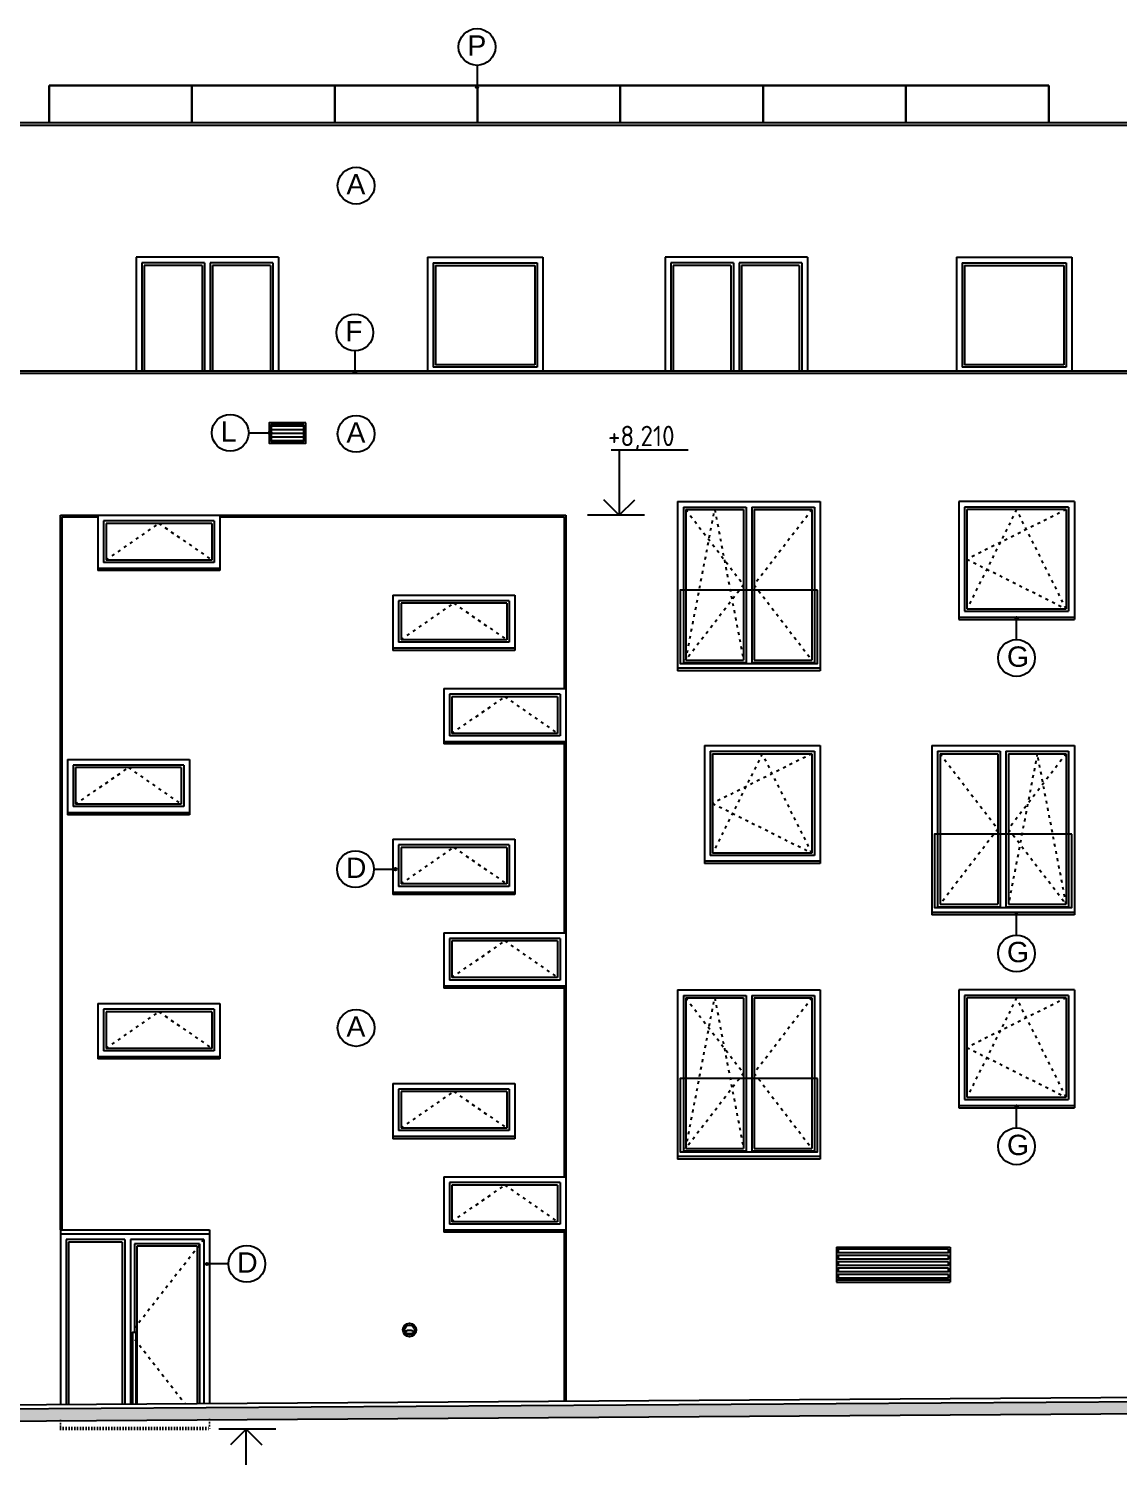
# Model space of a CAD drawing. Extents: x 3792242 to 5145247, y -1546315 to -1031918.
# Drawn here: x 4282186 to 4295580, y -1531998 to -1514453 of the extents above; entities that cross this region are included whole.
import ezdxf

# ---------------------------------------------------------------- set-up
doc = ezdxf.new("R2010")
doc.units = 0
doc.header["$MEASUREMENT"] = 0
doc.linetypes.add('ACAD_ISO03W100', pattern=[30, 12, -18])
doc.linetypes.add('ACAD_ISO07W100', pattern=[3.5, 0.5, -3])
for name, color, linetype in [('OKNÁ', 143, 'CONTINUOUS'), ('osi', 253, 'CONTINUOUS'), ('POZEMOK', 7, 'CONTINUOUS'), ('TENKÁ', 7, 'CONTINUOUS'), ('ZARIADENIE1', 145, 'CONTINUOUS'), ('ZZ-elektro', 221, 'CONTINUOUS')]:
    doc.layers.add(name, color=color, linetype=linetype)
doc.styles.add('ARIAL', font='arial.ttf')
doc.styles.add('STYLE1', font='isocp.shx')

msp = doc.modelspace()

# ---------------------------------------------------------------- hatches: boundary and pattern name
at = {"layer": 'TENKÁ', "ltscale": 0.25}
h = msp.add_hatch(color=256, dxfattribs=at)
h.dxf.hatch_style = 1
h.paths.add_polyline_path([(4287681.962, -1515169.893, 1), (4287711.962, -1515169.893, 1)])
h = msp.add_hatch(color=256, dxfattribs=at)
h.dxf.hatch_style = 1
h.paths.add_polyline_path([(4286180.714, -1518678.77, 1), (4286210.714, -1518678.77, 1)])
h = msp.add_hatch(color=256, dxfattribs=at)
h.dxf.hatch_style = 1
h.paths.add_polyline_path([(4285154.945, -1519435.5, 1), (4285154.945, -1519405.5, 1)])
h = msp.add_hatch(color=256, dxfattribs=at)
h.dxf.hatch_style = 1
h.paths.add_polyline_path([(4294342.714, -1521697.018, 1), (4294312.714, -1521697.018, 1)])
h = msp.add_hatch(color=256, dxfattribs=at)
h.dxf.hatch_style = 1
h.paths.add_polyline_path([(4286693.445, -1524797, 1), (4286693.445, -1524767, 1)])
h = msp.add_hatch(color=256, dxfattribs=at)
h.dxf.hatch_style = 1
h.paths.add_polyline_path([(4294342.714, -1525327.018, 1), (4294312.714, -1525327.018, 1)])
h = msp.add_hatch(color=256, dxfattribs=at)
h.dxf.hatch_style = 1
h.paths.add_polyline_path([(4294342.714, -1527697.018, 1), (4294312.714, -1527697.018, 1)])
h = msp.add_hatch(color=256, dxfattribs=at)
h.dxf.hatch_style = 1
h.paths.add_polyline_path([(4284376.983, -1529647, -1), (4284376.983, -1529617, -1)])
at = {"layer": 'TENKÁ'}
h = msp.add_hatch(color=8, dxfattribs=at)
h.dxf.hatch_style = 1
h.paths.add_polyline_path([(4257090.843, -1531571.467), (4257090.843, -1531721.47), (4282577.714, -1531557.32), (4284407.714, -1531545.534), (4306421.874, -1531403.751), (4309387.714, -1531314.601), (4311217.714, -1531259.594), (4330429.911, -1530682.097), (4330429.911, -1530532.03), (4306419.138, -1531253.765)])

# ---------------------------------------------------------------- linework, layer by layer
at = {"layer": 'OKNÁ'}
for p, q in [((4284317.714, -1517363.77), (4283607.714, -1517363.77)), ((4283607.714, -1517363.77), (4283607.714, -1518663.77)), ((4284317.714, -1517363.77), (4284317.714, -1518663.77)), ((4285157.714, -1517363.77), (4284447.714, -1517363.77)), ((4284447.714, -1517363.77), (4284447.714, -1518663.77)), ((4285157.714, -1517363.77), (4285157.714, -1518663.77)), ((4287187.714, -1517363.77), (4288407.714, -1517363.77)), ((4287187.714, -1517363.77), (4287187.714, -1518583.77)), ((4288407.714, -1517363.77), (4288407.714, -1518583.77)), ((4290817.714, -1517363.77), (4290107.714, -1517363.77)), ((4290107.714, -1517363.77), (4290107.714, -1518663.77)), ((4290817.714, -1517363.77), (4290817.714, -1518663.77)), ((4291657.714, -1517363.77), (4290947.714, -1517363.77)), ((4290947.714, -1517363.77), (4290947.714, -1518663.77)), ((4291657.714, -1517363.77), (4291657.714, -1518663.77)), ((4293687.714, -1517363.77), (4294907.714, -1517363.77)), ((4293687.714, -1517363.77), (4293687.714, -1518583.77)), ((4294907.714, -1517363.77), (4294907.714, -1518583.77)), ((4288407.714, -1518583.77), (4287187.714, -1518583.77)), ((4294907.714, -1518583.77), (4293687.714, -1518583.77)), ((4290262.714, -1520363.77), (4290972.714, -1520363.77)), ((4290262.714, -1520363.77), (4290262.714, -1522213.77)), ((4290972.714, -1520363.77), (4290972.714, -1522213.77)), ((4291102.714, -1520363.77), (4291812.714, -1520363.77)), ((4291102.714, -1520363.77), (4291102.714, -1522213.77)), ((4291812.714, -1520363.77), (4291812.714, -1522213.77)), ((4294937.714, -1520363.77), (4293717.714, -1520363.77)), ((4293717.714, -1520363.77), (4293717.714, -1521583.77)), ((4294937.714, -1520363.77), (4294937.714, -1521583.77)), ((4293717.714, -1521583.77), (4294937.714, -1521583.77)), ((4290262.714, -1522213.77), (4290972.714, -1522213.77)), ((4291102.714, -1522213.77), (4291812.714, -1522213.77)), ((4290592.714, -1523363.77), (4291812.714, -1523363.77)), ((4290592.714, -1523363.77), (4290592.714, -1524583.77)), ((4291812.714, -1523363.77), (4291812.714, -1524583.77)), ((4293387.714, -1523363.77), (4294097.714, -1523363.77)), ((4293387.714, -1523363.77), (4293387.714, -1525213.77)), ((4294097.714, -1523363.77), (4294097.714, -1525213.77)), ((4294227.714, -1523363.77), (4294937.714, -1523363.77)), ((4294227.714, -1523363.77), (4294227.714, -1525213.77)), ((4294937.714, -1523363.77), (4294937.714, -1525213.77)), ((4291812.714, -1524583.77), (4290592.714, -1524583.77)), ((4293387.714, -1525213.77), (4294097.714, -1525213.77)), ((4294227.714, -1525213.77), (4294937.714, -1525213.77)), ((4290262.714, -1526363.77), (4290972.714, -1526363.77)), ((4290262.714, -1526363.77), (4290262.714, -1528213.77)), ((4290972.714, -1526363.77), (4290972.714, -1528213.77)), ((4291102.714, -1526363.77), (4291812.714, -1526363.77)), ((4291102.714, -1526363.77), (4291102.714, -1528213.77)), ((4291812.714, -1526363.77), (4291812.714, -1528213.77)), ((4294937.714, -1526363.77), (4293717.714, -1526363.77)), ((4293717.714, -1526363.77), (4293717.714, -1527583.77)), ((4294937.714, -1526363.77), (4294937.714, -1527583.77)), ((4293717.714, -1527583.77), (4294937.714, -1527583.77)), ((4290262.714, -1528213.77), (4290972.714, -1528213.77)), ((4291102.714, -1528213.77), (4291812.714, -1528213.77)), ((4283337.714, -1529363.77), (4282677.714, -1529363.77)), ((4282677.714, -1529363.77), (4282677.714, -1531356.672)), ((4283337.714, -1529363.77), (4283337.714, -1531352.422)), ((4284257.714, -1529413.77), (4283517.714, -1529413.77)), ((4283517.714, -1529413.77), (4283517.714, -1531351.262)), ((4284257.714, -1529413.77), (4284257.714, -1531346.496))]:
    msp.add_line(p, q, dxfattribs=at)
at = {"layer": 'OKNÁ', "linetype": 'ACAD_ISO03W100', "ltscale": 3}
for p, q in [((4290262.714, -1520363.77), (4290972.714, -1521288.77)), ((4290262.714, -1522213.77), (4290617.714, -1520363.77)), ((4290617.714, -1520363.77), (4290972.714, -1522213.77)), ((4291812.714, -1520363.77), (4291102.714, -1521288.77)), ((4294937.714, -1520363.77), (4293717.714, -1520973.77)), ((4294327.714, -1520363.77), (4293717.714, -1521583.77)), ((4294937.714, -1521583.77), (4294327.714, -1520363.77)), ((4283137.714, -1520983.77), (4283787.714, -1520533.77)), ((4283787.714, -1520533.77), (4284437.714, -1520983.77)), ((4293717.714, -1520973.77), (4294937.714, -1521583.77)), ((4290972.714, -1521288.77), (4290262.714, -1522213.77)), ((4291102.714, -1521288.77), (4291812.714, -1522213.77)), ((4286762.714, -1521963.77), (4287412.714, -1521513.77)), ((4287412.714, -1521513.77), (4288062.714, -1521963.77)), ((4287387.714, -1523113.77), (4288037.714, -1522663.77)), ((4288037.714, -1522663.77), (4288687.714, -1523113.77)), ((4282762.714, -1523983.77), (4283412.714, -1523533.77)), ((4283412.714, -1523533.77), (4284062.714, -1523983.77)), ((4291812.714, -1523363.77), (4290592.714, -1523973.77)), ((4291202.714, -1523363.77), (4290592.714, -1524583.77)), ((4291812.714, -1524583.77), (4291202.714, -1523363.77)), ((4293387.714, -1523363.77), (4294097.714, -1524288.77)), ((4294937.714, -1523363.77), (4294227.714, -1524288.77)), ((4294582.714, -1523363.77), (4294227.714, -1525213.77)), ((4294937.714, -1525213.77), (4294582.714, -1523363.77)), ((4290592.714, -1523973.77), (4291812.714, -1524583.77)), ((4294097.714, -1524288.77), (4293387.714, -1525213.77)), ((4294227.714, -1524288.77), (4294937.714, -1525213.77)), ((4286762.714, -1524963.77), (4287412.714, -1524513.77)), ((4287412.714, -1524513.77), (4288062.714, -1524963.77)), ((4287387.714, -1526113.77), (4288037.714, -1525663.77)), ((4288037.714, -1525663.77), (4288687.714, -1526113.77)), ((4290262.714, -1526363.77), (4290972.714, -1527288.77)), ((4290262.714, -1528213.77), (4290617.714, -1526363.77)), ((4290617.714, -1526363.77), (4290972.714, -1528213.77)), ((4291812.714, -1526363.77), (4291102.714, -1527288.77)), ((4294937.714, -1526363.77), (4293717.714, -1526973.77)), ((4294327.714, -1526363.77), (4293717.714, -1527583.77)), ((4294937.714, -1527583.77), (4294327.714, -1526363.77)), ((4283137.714, -1526983.77), (4283787.714, -1526533.77)), ((4283787.714, -1526533.77), (4284437.714, -1526983.77)), ((4293717.714, -1526973.77), (4294937.714, -1527583.77)), ((4290972.714, -1527288.77), (4290262.714, -1528213.77)), ((4291102.714, -1527288.77), (4291812.714, -1528213.77)), ((4286762.714, -1527963.77), (4287412.714, -1527513.77)), ((4287412.714, -1527513.77), (4288062.714, -1527963.77)), ((4287387.714, -1529113.77), (4288037.714, -1528663.77)), ((4288037.714, -1528663.77), (4288687.714, -1529113.77)), ((4284337.714, -1529333.77), (4283437.714, -1530488.77)), ((4283437.714, -1530488.77), (4284106.829, -1531347.468))]:
    msp.add_line(p, q, dxfattribs=at)
at = {"layer": 'OKNÁ', "ltscale": 0.25}
for p, q in [((4284437.714, -1520533.77), (4283137.714, -1520533.77)), ((4283137.714, -1520533.77), (4283137.714, -1520983.77)), ((4284437.714, -1520533.77), (4284437.714, -1520983.77)), ((4284437.714, -1520983.77), (4283137.714, -1520983.77)), ((4288062.714, -1521513.77), (4286762.714, -1521513.77)), ((4286762.714, -1521513.77), (4286762.714, -1521963.77)), ((4288062.714, -1521513.77), (4288062.714, -1521963.77)), ((4288062.714, -1521963.77), (4286762.714, -1521963.77)), ((4288687.714, -1522663.77), (4287387.714, -1522663.77)), ((4287387.714, -1522663.77), (4287387.714, -1523113.77)), ((4288687.714, -1522663.77), (4288687.714, -1523113.77)), ((4288687.714, -1523113.77), (4287387.714, -1523113.77)), ((4284062.714, -1523533.77), (4282762.714, -1523533.77)), ((4282762.714, -1523533.77), (4282762.714, -1523983.77)), ((4284062.714, -1523533.77), (4284062.714, -1523983.77)), ((4284062.714, -1523983.77), (4282762.714, -1523983.77)), ((4288062.714, -1524513.77), (4286762.714, -1524513.77)), ((4286762.714, -1524513.77), (4286762.714, -1524963.77)), ((4288062.714, -1524513.77), (4288062.714, -1524963.77)), ((4288062.714, -1524963.77), (4286762.714, -1524963.77)), ((4288687.714, -1525663.77), (4287387.714, -1525663.77)), ((4287387.714, -1525663.77), (4287387.714, -1526113.77)), ((4288687.714, -1525663.77), (4288687.714, -1526113.77)), ((4288687.714, -1526113.77), (4287387.714, -1526113.77)), ((4284437.714, -1526533.77), (4283137.714, -1526533.77)), ((4283137.714, -1526533.77), (4283137.714, -1526983.77)), ((4284437.714, -1526533.77), (4284437.714, -1526983.77)), ((4284437.714, -1526983.77), (4283137.714, -1526983.77)), ((4288062.714, -1527513.77), (4286762.714, -1527513.77)), ((4286762.714, -1527513.77), (4286762.714, -1527963.77)), ((4288062.714, -1527513.77), (4288062.714, -1527963.77)), ((4288062.714, -1527963.77), (4286762.714, -1527963.77)), ((4288687.714, -1528663.77), (4287387.714, -1528663.77)), ((4287387.714, -1528663.77), (4287387.714, -1529113.77)), ((4288687.714, -1528663.77), (4288687.714, -1529113.77)), ((4288687.714, -1529113.77), (4287387.714, -1529113.77))]:
    msp.add_line(p, q, dxfattribs=at)
at = {"layer": 'osi', "color": 9}
msp.add_line((4285225.714, -1531663.77), (4284525.714, -1531663.77), dxfattribs=at)
at = {"layer": 'POZEMOK'}
msp.add_line((4282577.714, -1529263.77), (4284407.714, -1529263.77), dxfattribs=at)
msp.add_lwpolyline([(4283466.424, -1531351.593), (4283466.424, -1530472.217), (4283502.24, -1530472.217), (4283502.24, -1531351.362)], dxfattribs=at)
at = {"layer": 'TENKÁ', "ltscale": 0.25}
for p, q in [((4287696.962, -1514905.833), (4287696.962, -1515169.893)), ((4286195.714, -1518414.711), (4286195.714, -1518678.77)), ((4284890.886, -1519420.5), (4285154.945, -1519420.5)), ((4283037.714, -1520433.77), (4283037.714, -1521113.77)), ((4283037.714, -1520433.77), (4284537.714, -1520433.77)), ((4284467.714, -1520503.77), (4283107.714, -1520503.77)), ((4283107.714, -1520503.77), (4283107.714, -1521013.77)), ((4284467.714, -1520503.77), (4284467.714, -1521013.77)), ((4284537.714, -1520433.77), (4284537.714, -1521113.77)), ((4284467.714, -1521013.77), (4283107.714, -1521013.77)), ((4283037.714, -1521083.77), (4284537.714, -1521083.77)), ((4284537.714, -1521113.77), (4283037.714, -1521113.77)), ((4286662.714, -1521413.77), (4286662.714, -1522093.77)), ((4286662.714, -1521413.77), (4288162.714, -1521413.77)), ((4288162.714, -1521413.77), (4288162.714, -1522093.77)), ((4288092.714, -1521483.77), (4286732.714, -1521483.77)), ((4286732.714, -1521483.77), (4286732.714, -1521993.77)), ((4288092.714, -1521483.77), (4288092.714, -1521993.77)), ((4294327.714, -1521961.078), (4294327.714, -1521697.018)), ((4286662.714, -1522063.77), (4288162.714, -1522063.77)), ((4288162.714, -1522093.77), (4286662.714, -1522093.77)), ((4288092.714, -1521993.77), (4286732.714, -1521993.77)), ((4287287.714, -1522563.77), (4287287.714, -1523243.77)), ((4287287.714, -1522563.77), (4288787.714, -1522563.77)), ((4288717.714, -1522633.77), (4287357.714, -1522633.77)), ((4287357.714, -1522633.77), (4287357.714, -1523143.77)), ((4288717.714, -1522633.77), (4288717.714, -1523143.77)), ((4288787.714, -1522563.77), (4288787.714, -1523243.77)), ((4288717.714, -1523143.77), (4287357.714, -1523143.77)), ((4287287.714, -1523213.77), (4288787.714, -1523213.77)), ((4288787.714, -1523243.77), (4287287.714, -1523243.77)), ((4282662.714, -1523433.77), (4282662.714, -1524113.77)), ((4282662.714, -1523433.77), (4284162.714, -1523433.77)), ((4284092.714, -1523503.77), (4282732.714, -1523503.77)), ((4282732.714, -1523503.77), (4282732.714, -1524013.77)), ((4284092.714, -1523503.77), (4284092.714, -1524013.77)), ((4284162.714, -1523433.77), (4284162.714, -1524113.77)), ((4284092.714, -1524013.77), (4282732.714, -1524013.77)), ((4282662.714, -1524083.77), (4284162.714, -1524083.77)), ((4284162.714, -1524113.77), (4282662.714, -1524113.77)), ((4286662.714, -1524413.77), (4286662.714, -1525093.77)), ((4286662.714, -1524413.77), (4288162.714, -1524413.77)), ((4288162.714, -1524413.77), (4288162.714, -1525093.77)), ((4288092.714, -1524483.77), (4286732.714, -1524483.77)), ((4286732.714, -1524483.77), (4286732.714, -1524993.77)), ((4288092.714, -1524483.77), (4288092.714, -1524993.77)), ((4286429.386, -1524782), (4286693.445, -1524782)), ((4286662.714, -1525063.77), (4288162.714, -1525063.77)), ((4288162.714, -1525093.77), (4286662.714, -1525093.77)), ((4288092.714, -1524993.77), (4286732.714, -1524993.77)), ((4294327.714, -1525591.078), (4294327.714, -1525327.018)), ((4287287.714, -1525563.77), (4287287.714, -1526243.77)), ((4287287.714, -1525563.77), (4288787.714, -1525563.77)), ((4288717.714, -1525633.77), (4287357.714, -1525633.77)), ((4287357.714, -1525633.77), (4287357.714, -1526143.77)), ((4288717.714, -1525633.77), (4288717.714, -1526143.77)), ((4288787.714, -1525563.77), (4288787.714, -1526243.77)), ((4288717.714, -1526143.77), (4287357.714, -1526143.77)), ((4287287.714, -1526213.77), (4288787.714, -1526213.77)), ((4288787.714, -1526243.77), (4287287.714, -1526243.77)), ((4283037.714, -1526433.77), (4283037.714, -1527113.77)), ((4283037.714, -1526433.77), (4284537.714, -1526433.77)), ((4284467.714, -1526503.77), (4283107.714, -1526503.77)), ((4283107.714, -1526503.77), (4283107.714, -1527013.77)), ((4284467.714, -1526503.77), (4284467.714, -1527013.77)), ((4284537.714, -1526433.77), (4284537.714, -1527113.77)), ((4284467.714, -1527013.77), (4283107.714, -1527013.77)), ((4283037.714, -1527083.77), (4284537.714, -1527083.77)), ((4284537.714, -1527113.77), (4283037.714, -1527113.77)), ((4286662.714, -1527413.77), (4286662.714, -1528093.77)), ((4286662.714, -1527413.77), (4288162.714, -1527413.77)), ((4288092.714, -1527483.77), (4286732.714, -1527483.77)), ((4286732.714, -1527483.77), (4286732.714, -1527993.77)), ((4288092.714, -1527483.77), (4288092.714, -1527993.77)), ((4288162.714, -1527413.77), (4288162.714, -1528093.77)), ((4294327.714, -1527961.078), (4294327.714, -1527697.018)), ((4286662.714, -1528063.77), (4288162.714, -1528063.77)), ((4288162.714, -1528093.77), (4286662.714, -1528093.77)), ((4288092.714, -1527993.77), (4286732.714, -1527993.77)), ((4287287.714, -1528563.77), (4287287.714, -1529243.77)), ((4287287.714, -1528563.77), (4288787.714, -1528563.77)), ((4288787.714, -1528563.77), (4288787.714, -1529243.77)), ((4288717.714, -1528633.77), (4287357.714, -1528633.77)), ((4287357.714, -1528633.77), (4287357.714, -1529143.77)), ((4288717.714, -1528633.77), (4288717.714, -1529143.77)), ((4288717.714, -1529143.77), (4287357.714, -1529143.77)), ((4287287.714, -1529213.77), (4288787.714, -1529213.77)), ((4288787.714, -1529243.77), (4287287.714, -1529243.77)), ((4284641.043, -1529632), (4284376.983, -1529632))]:
    msp.add_line(p, q, dxfattribs=at)
at = {"layer": 'TENKÁ'}
for p, q in [((4307997.714, -1515613.77), (4262097.714, -1515613.77)), ((4307997.714, -1515643.77), (4262097.714, -1515643.77)), ((4283507.714, -1517263.77), (4283507.714, -1518663.77)), ((4285257.714, -1517263.77), (4283507.714, -1517263.77)), ((4284347.714, -1517333.77), (4283577.714, -1517333.77)), ((4283577.714, -1517333.77), (4283577.714, -1518663.77)), ((4284347.714, -1517333.77), (4284347.714, -1518663.77)), ((4285187.714, -1517333.77), (4284417.714, -1517333.77)), ((4284417.714, -1517333.77), (4284417.714, -1518663.77)), ((4285187.714, -1517333.77), (4285187.714, -1518663.77)), ((4285257.714, -1517263.77), (4285257.714, -1518663.77)), ((4287087.714, -1517263.77), (4288507.714, -1517263.77)), ((4287087.714, -1517263.77), (4287087.714, -1518663.77)), ((4287157.714, -1517333.77), (4288437.714, -1517333.77)), ((4287157.714, -1517333.77), (4287157.714, -1518613.77)), ((4288437.714, -1517333.77), (4288437.714, -1518613.77)), ((4288507.714, -1517263.77), (4288507.714, -1518663.77)), ((4290007.714, -1517263.77), (4290007.714, -1518663.77)), ((4291757.714, -1517263.77), (4290007.714, -1517263.77)), ((4290847.714, -1517333.77), (4290077.714, -1517333.77)), ((4290077.714, -1517333.77), (4290077.714, -1518663.77)), ((4290847.714, -1517333.77), (4290847.714, -1518663.77)), ((4291687.714, -1517333.77), (4290917.714, -1517333.77)), ((4290917.714, -1517333.77), (4290917.714, -1518663.77)), ((4291687.714, -1517333.77), (4291687.714, -1518663.77)), ((4291757.714, -1517263.77), (4291757.714, -1518663.77)), ((4293587.714, -1517263.77), (4295007.714, -1517263.77)), ((4293587.714, -1517263.77), (4293587.714, -1518663.77)), ((4293657.714, -1517333.77), (4294937.714, -1517333.77)), ((4293657.714, -1517333.77), (4293657.714, -1518613.77)), ((4294937.714, -1517333.77), (4294937.714, -1518613.77)), ((4295007.714, -1517263.77), (4295007.714, -1518663.77)), ((4288437.714, -1518613.77), (4287157.714, -1518613.77)), ((4294937.714, -1518613.77), (4293657.714, -1518613.77)), ((4308797.714, -1518663.77), (4262097.714, -1518663.77)), ((4308797.714, -1518693.77), (4262097.714, -1518693.77)), ((4290162.714, -1520263.77), (4291912.714, -1520263.77)), ((4290162.714, -1520263.77), (4290162.714, -1522343.77)), ((4290232.714, -1520333.77), (4291002.714, -1520333.77)), ((4290232.714, -1520333.77), (4290232.714, -1522243.77)), ((4291002.714, -1520333.77), (4291002.714, -1522243.77)), ((4291072.714, -1520333.77), (4291842.714, -1520333.77)), ((4291072.714, -1520333.77), (4291072.714, -1522243.77)), ((4291842.714, -1520333.77), (4291842.714, -1522243.77)), ((4291912.714, -1520263.77), (4291912.714, -1522343.77)), ((4293617.714, -1520263.77), (4293617.714, -1521713.77)), ((4295037.714, -1520263.77), (4293617.714, -1520263.77)), ((4294967.714, -1520333.77), (4293687.714, -1520333.77)), ((4293687.714, -1520333.77), (4293687.714, -1521613.77)), ((4294967.714, -1520333.77), (4294967.714, -1521613.77)), ((4295037.714, -1520263.77), (4295037.714, -1521713.77)), ((4293617.714, -1521683.77), (4295037.714, -1521683.77)), ((4293617.714, -1521713.77), (4295037.714, -1521713.77)), ((4293687.714, -1521613.77), (4294967.714, -1521613.77)), ((4290232.714, -1522243.77), (4291002.714, -1522243.77)), ((4291072.714, -1522243.77), (4291842.714, -1522243.77)), ((4291912.714, -1522313.77), (4290162.714, -1522313.77)), ((4291912.714, -1522343.77), (4290162.714, -1522343.77)), ((4290492.714, -1523263.77), (4291912.714, -1523263.77)), ((4290492.714, -1523263.77), (4290492.714, -1524713.77)), ((4290562.714, -1523333.77), (4291842.714, -1523333.77)), ((4290562.714, -1523333.77), (4290562.714, -1524613.77)), ((4291842.714, -1523333.77), (4291842.714, -1524613.77)), ((4291912.714, -1523263.77), (4291912.714, -1524713.77)), ((4293287.714, -1523263.77), (4295037.714, -1523263.77)), ((4293287.714, -1523263.77), (4293287.714, -1525343.77)), ((4293357.714, -1523333.77), (4294127.714, -1523333.77)), ((4293357.714, -1523333.77), (4293357.714, -1525243.77)), ((4294127.714, -1523333.77), (4294127.714, -1525243.77)), ((4294197.714, -1523333.77), (4294967.714, -1523333.77)), ((4294197.714, -1523333.77), (4294197.714, -1525243.77)), ((4294967.714, -1523333.77), (4294967.714, -1525243.77)), ((4295037.714, -1523263.77), (4295037.714, -1525343.77)), ((4291912.714, -1524683.77), (4290492.714, -1524683.77)), ((4291912.714, -1524713.77), (4290492.714, -1524713.77)), ((4291842.714, -1524613.77), (4290562.714, -1524613.77)), ((4293357.714, -1525243.77), (4294127.714, -1525243.77)), ((4294197.714, -1525243.77), (4294967.714, -1525243.77)), ((4295037.714, -1525313.77), (4293287.714, -1525313.77)), ((4295037.714, -1525343.77), (4293287.714, -1525343.77)), ((4290162.714, -1526263.77), (4291912.714, -1526263.77)), ((4290162.714, -1526263.77), (4290162.714, -1528343.77)), ((4290232.714, -1526333.77), (4291002.714, -1526333.77)), ((4290232.714, -1526333.77), (4290232.714, -1528243.77)), ((4291002.714, -1526333.77), (4291002.714, -1528243.77)), ((4291072.714, -1526333.77), (4291842.714, -1526333.77)), ((4291072.714, -1526333.77), (4291072.714, -1528243.77)), ((4291842.714, -1526333.77), (4291842.714, -1528243.77)), ((4291912.714, -1526263.77), (4291912.714, -1528343.77)), ((4293617.714, -1526263.77), (4293617.714, -1527713.77)), ((4295037.714, -1526263.77), (4293617.714, -1526263.77)), ((4294967.714, -1526333.77), (4293687.714, -1526333.77)), ((4293687.714, -1526333.77), (4293687.714, -1527613.77)), ((4294967.714, -1526333.77), (4294967.714, -1527613.77)), ((4295037.714, -1526263.77), (4295037.714, -1527713.77)), ((4293617.714, -1527683.77), (4295037.714, -1527683.77)), ((4293617.714, -1527713.77), (4295037.714, -1527713.77)), ((4293687.714, -1527613.77), (4294967.714, -1527613.77)), ((4290232.714, -1528243.77), (4291002.714, -1528243.77)), ((4291072.714, -1528243.77), (4291842.714, -1528243.77)), ((4291912.714, -1528313.77), (4290162.714, -1528313.77)), ((4291912.714, -1528343.77), (4290162.714, -1528343.77)), ((4282577.714, -1529213.77), (4284407.714, -1529213.77)), ((4282577.714, -1529213.77), (4282577.714, -1531357.316)), ((4284407.714, -1529213.77), (4284407.714, -1531345.53)), ((4283367.714, -1529333.77), (4282647.714, -1529333.77)), ((4282647.714, -1529333.77), (4282647.714, -1531356.865)), ((4283367.714, -1529333.77), (4283367.714, -1531352.228)), ((4284337.714, -1529333.77), (4283437.714, -1529333.77)), ((4283437.714, -1529333.77), (4283437.714, -1531351.777)), ((4284287.714, -1529383.77), (4283487.714, -1529383.77)), ((4283487.714, -1529383.77), (4283487.714, -1530472.217)), ((4284287.714, -1529383.77), (4284287.714, -1531346.303)), ((4284337.714, -1529333.77), (4284337.714, -1531345.981)), ((4257090.843, -1531521.466), (4306418.225, -1531203.77))]:
    msp.add_line(p, q, dxfattribs=at)
at = {"layer": 'TENKÁ', "color": 8}
for p, q in [((4285167.714, -1519333.77), (4285567.714, -1519333.77)), ((4285167.714, -1519378.77), (4285567.714, -1519378.77)), ((4285167.714, -1519423.77), (4285567.714, -1519423.77)), ((4285167.714, -1519468.77), (4285567.714, -1519468.77)), ((4285167.714, -1519513.77), (4285567.714, -1519513.77)), ((4282577.714, -1529213.77), (4282577.714, -1520433.77)), ((4282577.714, -1520433.77), (4283037.714, -1520433.77)), ((4282597.714, -1529213.77), (4282597.714, -1520453.77)), ((4282597.714, -1520453.77), (4283037.714, -1520453.77)), ((4284537.714, -1520433.77), (4288787.714, -1520433.77)), ((4284537.714, -1520453.77), (4288767.714, -1520453.77)), ((4288767.714, -1520453.77), (4288767.714, -1522563.77)), ((4288787.714, -1520433.77), (4288787.714, -1531317.321)), ((4289753.714, -1520433.77), (4289053.714, -1520433.77)), ((4288767.714, -1523243.77), (4288767.714, -1525563.77)), ((4288767.714, -1526243.77), (4288767.714, -1528563.77)), ((4288767.714, -1529243.77), (4288767.714, -1531317.449)), ((4292112.714, -1529427.02), (4292112.714, -1529857.02)), ((4292112.714, -1529427.02), (4293512.714, -1529427.02)), ((4293512.714, -1529427.02), (4293512.714, -1529857.02)), ((4292112.714, -1529827.02), (4293512.714, -1529827.02)), ((4292112.714, -1529857.02), (4293512.714, -1529857.02)), ((4257090.843, -1531571.467), (4306419.138, -1531253.765)), ((4257090.843, -1531721.47), (4306421.874, -1531403.751))]:
    msp.add_line(p, q, dxfattribs=at)
at = {"layer": 'TENKÁ', "linetype": 'ByBlock', "ltscale": 0.25}
for p, q in [((4290293.437, -1519633.77), (4289345.64, -1519633.77)), ((4289445.827, -1519633.77), (4289445.827, -1520433.77)), ((4289445.827, -1520433.77), (4289254.909, -1520242.851)), ((4289445.827, -1520433.77), (4289636.746, -1520242.851)), ((4284859.827, -1531663.771), (4284668.909, -1531854.69)), ((4284859.827, -1532463.77), (4284859.827, -1531663.77)), ((4284859.827, -1531663.771), (4285050.746, -1531854.69))]:
    msp.add_line(p, q, dxfattribs=at)
at = {"layer": 'TENKÁ', "linetype": 'ACAD_ISO07W100', "ltscale": 10}
for p, q in [((4282577.714, -1531557.32), (4282577.714, -1531663.77)), ((4284407.714, -1531545.534), (4284407.714, -1531663.77)), ((4282577.714, -1531643.77), (4284407.714, -1531643.77)), ((4282577.714, -1531663.77), (4284407.714, -1531663.77))]:
    msp.add_line(p, q, dxfattribs=at)
at = {"layer": 'TENKÁ', "color": 8}
for points in [[(4285592.714, -1519298.77), (4285142.714, -1519298.77), (4285142.714, -1519548.77), (4285592.714, -1519548.77)], [(4285567.714, -1519323.77), (4285167.714, -1519323.77), (4285167.714, -1519523.77), (4285567.714, -1519523.77)], [(4293490.714, -1529449.77), (4292134.714, -1529449.77), (4292134.714, -1529492.27), (4293490.714, -1529492.27)], [(4293490.714, -1529527.77), (4292134.714, -1529527.77), (4292134.714, -1529570.27), (4293490.714, -1529570.27)], [(4293490.714, -1529605.77), (4292134.714, -1529605.77), (4292134.714, -1529648.27), (4293490.714, -1529648.27)], [(4293490.714, -1529683.77), (4292134.714, -1529683.77), (4292134.714, -1529726.27), (4293490.714, -1529726.27)], [(4293490.714, -1529761.77), (4292134.714, -1529761.77), (4292134.714, -1529804.27), (4293490.714, -1529804.27)]]:
    msp.add_lwpolyline(points, close=True, dxfattribs=at)
at = {"layer": 'TENKÁ', "ltscale": 0.25}
for centre, radius in [((4287696.962, -1514679.662), 226.172), ((4287696.962, -1515169.893), 15), ((4286210.373, -1516383.654), 226.172), ((4286195.714, -1518188.539), 226.172), ((4286195.714, -1518678.77), 15), ((4284664.714, -1519420.5), 226.172), ((4286210.373, -1519433.654), 226.172), ((4285154.945, -1519420.5), 15), ((4294327.714, -1521697.018), 15), ((4294327.714, -1522187.249), 226.172), ((4286203.214, -1524782), 226.172), ((4286693.445, -1524782), 15), ((4294327.714, -1525327.018), 15), ((4294327.714, -1525817.249), 226.172), ((4286210.373, -1526732.682), 226.172), ((4294327.714, -1527697.018), 15), ((4294327.714, -1528187.249), 226.172), ((4284867.214, -1529632), 226.172), ((4284376.983, -1529632), 15)]:
    msp.add_circle(centre, radius, dxfattribs=at)
at = {"layer": 'TENKÁ', "color": 8}
for radius in [82.5, 60]:
    msp.add_circle((4286867.714, -1530443.77), radius, dxfattribs=at)
msp.add_open_spline([(4286817.714, -1530469.27), (4286817.714, -1530469.571), (4286817.741, -1530470.178), (4286817.862, -1530471.091), (4286818.066, -1530472.013), (4286818.356, -1530472.947), (4286818.736, -1530473.894), (4286819.212, -1530474.856), (4286819.785, -1530475.829), (4286820.46, -1530476.812), (4286821.239, -1530477.8), (4286822.122, -1530478.79), (4286823.111, -1530479.776), (4286824.204, -1530480.755), (4286825.4, -1530481.721), (4286826.698, -1530482.67), (4286828.094, -1530483.598), (4286829.585, -1530484.5), (4286831.169, -1530485.374), (4286832.84, -1530486.214), (4286834.596, -1530487.019), (4286836.432, -1530487.785), (4286838.343, -1530488.509), (4286840.324, -1530489.189), (4286842.371, -1530489.822), (4286844.479, -1530490.408), (4286846.642, -1530490.942), (4286848.856, -1530491.425), (4286851.114, -1530491.855), (4286853.412, -1530492.23), (4286855.743, -1530492.549), (4286858.103, -1530492.811), (4286860.486, -1530493.016), (4286862.886, -1530493.163), (4286865.297, -1530493.251), (4286867.714, -1530493.28), (4286870.131, -1530493.251), (4286872.543, -1530493.163), (4286874.943, -1530493.016), (4286877.325, -1530492.811), (4286879.686, -1530492.549), (4286882.017, -1530492.23), (4286884.315, -1530491.855), (4286886.573, -1530491.425), (4286888.787, -1530490.942), (4286890.95, -1530490.408), (4286893.057, -1530489.822), (4286895.104, -1530489.189), (4286897.086, -1530488.509), (4286898.997, -1530487.785), (4286900.832, -1530487.019), (4286902.588, -1530486.214), (4286904.26, -1530485.374), (4286905.844, -1530484.5), (4286907.335, -1530483.598), (4286908.731, -1530482.67), (4286910.029, -1530481.721), (4286911.225, -1530480.755), (4286912.318, -1530479.776), (4286913.307, -1530478.79), (4286914.19, -1530477.8), (4286914.969, -1530476.812), (4286915.644, -1530475.829), (4286916.217, -1530474.856), (4286916.692, -1530473.894), (4286917.073, -1530472.947), (4286917.363, -1530472.013), (4286917.567, -1530471.091), (4286917.688, -1530470.178), (4286917.728, -1530469.27), (4286917.688, -1530468.363), (4286917.567, -1530467.45), (4286917.363, -1530466.528), (4286917.073, -1530465.594), (4286916.692, -1530464.646), (4286916.217, -1530463.685), (4286915.644, -1530462.712), (4286914.969, -1530461.729), (4286914.19, -1530460.741), (4286913.307, -1530459.751), (4286912.318, -1530458.764), (4286911.225, -1530457.786), (4286910.029, -1530456.819), (4286908.731, -1530455.87), (4286907.335, -1530454.942), (4286905.844, -1530454.04), (4286904.26, -1530453.167), (4286902.588, -1530452.326), (4286900.832, -1530451.522), (4286898.997, -1530450.756), (4286897.086, -1530450.032), (4286895.104, -1530449.352), (4286893.057, -1530448.718), (4286890.95, -1530448.133), (4286888.787, -1530447.598), (4286886.573, -1530447.115), (4286884.315, -1530446.686), (4286882.017, -1530446.311), (4286879.686, -1530445.992), (4286877.325, -1530445.73), (4286874.943, -1530445.525), (4286872.543, -1530445.378), (4286870.131, -1530445.29), (4286867.714, -1530445.26), (4286865.297, -1530445.29), (4286862.886, -1530445.378), (4286860.486, -1530445.525), (4286858.103, -1530445.73), (4286855.743, -1530445.992), (4286853.412, -1530446.311), (4286851.114, -1530446.686), (4286848.856, -1530447.115), (4286846.642, -1530447.598), (4286844.479, -1530448.133), (4286842.371, -1530448.718), (4286840.324, -1530449.352), (4286838.343, -1530450.032), (4286836.432, -1530450.756), (4286834.596, -1530451.522), (4286832.84, -1530452.326), (4286831.169, -1530453.167), (4286829.585, -1530454.04), (4286828.094, -1530454.942), (4286826.698, -1530455.87), (4286825.4, -1530456.819), (4286824.204, -1530457.786), (4286823.111, -1530458.764), (4286822.122, -1530459.751), (4286821.239, -1530460.741), (4286820.46, -1530461.729), (4286819.785, -1530462.712), (4286819.212, -1530463.685), (4286818.736, -1530464.646), (4286818.356, -1530465.594), (4286818.066, -1530466.528), (4286817.862, -1530467.45), (4286817.741, -1530468.362), (4286817.714, -1530468.969), (4286817.714, -1530469.27)], degree=3, knots=[0, 0, 0, 0, 0.903448812, 1.819047439, 2.758420998, 3.732218919, 4.749790462, 5.81900714, 6.946221337, 8.136329954, 9.392904819, 10.718354866, 12.114093816, 13.580696839, 15.118037857, 16.725404936, 18.401594636, 20.144987911, 21.953610708, 23.825182364, 25.757154524, 27.746742827, 29.790953174, 31.886603958, 34.030345311, 36.218676177, 38.447959794, 40.714438018, 43.014244822, 45.34341919, 47.697917593, 50.073626156, 52.466372619, 54.871938152, 57.286069068, 59.704488471, 62.122907874, 64.53703879, 66.942604323, 69.335350786, 71.711059349, 74.065557752, 76.39473212, 78.694538924, 80.961017148, 83.190300765, 85.378631631, 87.522372984, 89.618023768, 91.662234116, 93.651822418, 95.583794578, 97.455366234, 99.263989031, 101.007382306, 102.683572006, 104.290939085, 105.828280103, 107.294883126, 108.690622076, 110.016072123, 111.272646988, 112.462755606, 113.589969802, 114.659186481, 115.676758023, 116.650555944, 117.589929504, 118.50552813, 119.408976942, 120.312425754, 121.228024381, 122.16739794, 123.141195861, 124.158767404, 125.227984082, 126.355198279, 127.545306896, 128.801881761, 130.127331808, 131.523070759, 132.989673781, 134.527014799, 136.134381878, 137.810571578, 139.553964853, 141.36258765, 143.234159307, 145.166131466, 147.155719769, 149.199930117, 151.295580901, 153.439322253, 155.62765312, 157.856936736, 160.12341496, 162.423221764, 164.752396132, 167.106894535, 169.482603098, 171.875349561, 174.280915095, 176.69504601, 179.113465413, 181.531884817, 183.946015732, 186.351581265, 188.744327729, 191.120036292, 193.474534694, 195.803709063, 198.103515866, 200.36999409, 202.599277707, 204.787608573, 206.931349926, 209.02700071, 211.071211058, 213.060799361, 214.99277152, 216.864343177, 218.672965974, 220.416359248, 222.092548948, 223.699916027, 225.237257045, 226.703860068, 228.099599018, 229.425049065, 230.68162393, 231.871732548, 232.998946745, 234.068163423, 235.085734965, 236.059532887, 236.998906446, 237.914505072, 238.817953884, 238.817953884, 238.817953884, 238.817953884], dxfattribs=at)
at = {"layer": 'ZARIADENIE1'}
for points in [[(4291882.714, -1521353.77), (4290192.714, -1521353.77), (4290192.714, -1522253.77), (4291882.714, -1522253.77)], [(4295007.714, -1524353.77), (4293317.714, -1524353.77), (4293317.714, -1525253.77), (4295007.714, -1525253.77)], [(4291882.714, -1527353.77), (4290192.714, -1527353.77), (4290192.714, -1528253.77), (4291882.714, -1528253.77)]]:
    msp.add_lwpolyline(points, close=True, dxfattribs=at)
at = {"layer": 'ZZ-elektro', "color": 253, "lineweight": 30, "ltscale": 10}
for p, q in [((4282437.655, -1515613.77), (4282437.655, -1515153.77)), ((4282437.655, -1515153.77), (4294722.655, -1515153.77)), ((4284192.655, -1515613.77), (4284192.655, -1515153.77)), ((4284192.655, -1515613.77), (4284192.655, -1515153.77)), ((4284192.655, -1515613.77), (4284192.655, -1515153.77)), ((4285947.655, -1515613.77), (4285947.655, -1515153.77)), ((4287702.655, -1515613.77), (4287702.655, -1515153.77)), ((4289457.655, -1515613.77), (4289457.655, -1515153.77)), ((4291212.655, -1515613.77), (4291212.655, -1515153.77)), ((4292967.655, -1515613.77), (4292967.655, -1515153.77)), ((4294722.655, -1515613.77), (4294722.655, -1515153.77)), ((4294722.655, -1515613.77), (4294722.655, -1515153.77))]:
    msp.add_line(p, q, dxfattribs=at)

# ---------------------------------------------------------------- texts
at = {"layer": 'TENKÁ', "lineweight": 40, "ltscale": 0.25, "style": 'ARIAL'}
for s, p in [('P', (4287578.775, -1514787.553)), ('A', (4286092.187, -1516491.545)), ('F', (4286077.528, -1518296.43)), ('L', (4284546.528, -1519528.391)), ('A', (4286092.187, -1519541.545)), ('G', (4294209.528, -1522295.14)), ('D', (4286085.028, -1524889.891)), ('G', (4294209.528, -1525925.14)), ('A', (4286092.187, -1526840.573)), ('G', (4294209.528, -1528295.14)), ('D', (4284749.028, -1529739.891))]:
    msp.add_text(s, height=250, dxfattribs=at).set_placement(p)
at = {"layer": 'TENKÁ', "ltscale": 0.25, "style": 'STYLE1'}
msp.add_text('+8,210', height=250, dxfattribs=at).set_placement((4289306.606, -1519583.728))

doc.saveas('drawing.dxf')
